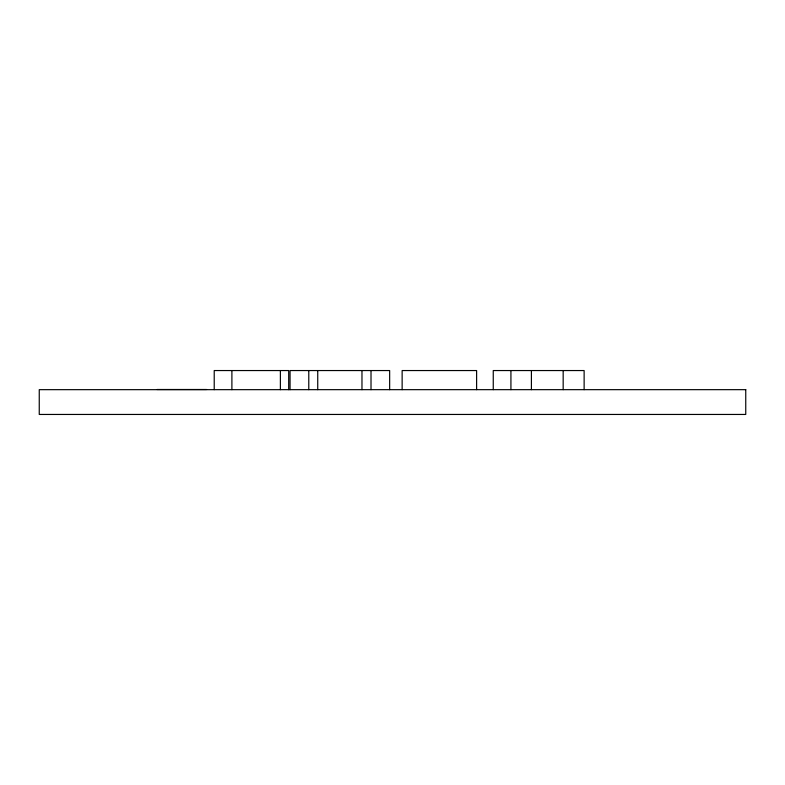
<?xml version="1.0" encoding="UTF-8"?>
<svg xmlns="http://www.w3.org/2000/svg" width="785" height="785" viewBox="0 0 785 785"><rect width="100%" height="100%" fill="white"/><g stroke="black" fill="none" stroke-linecap="round" stroke-linejoin="round"><path stroke-width="1.18" d="M157.02 389.497L206.553 389.497M584.128 389.664L584.128 370.549L493.255 370.549L493.255 389.664M563.169 370.549L563.169 389.664M531.406 370.549L531.406 389.664M510.927 370.549L510.927 389.664M476.613 389.664L476.613 370.549L402.136 370.549L402.136 389.664M389.654 389.664L389.654 370.549L290.058 370.549L290.058 389.664M371.011 370.549L371.011 389.664M361.973 370.549L361.973 389.664M317.739 370.549L317.739 389.664M308.78 370.549L308.78 389.664M288.694 389.664L288.694 370.549L214.217 370.549L214.217 389.664M280.382 370.549L280.382 389.664M231.899 370.549L231.899 389.664M745.75 389.664L39.25 389.664L39.25 414.451L745.75 414.451L745.75 389.664"/></g></svg>
